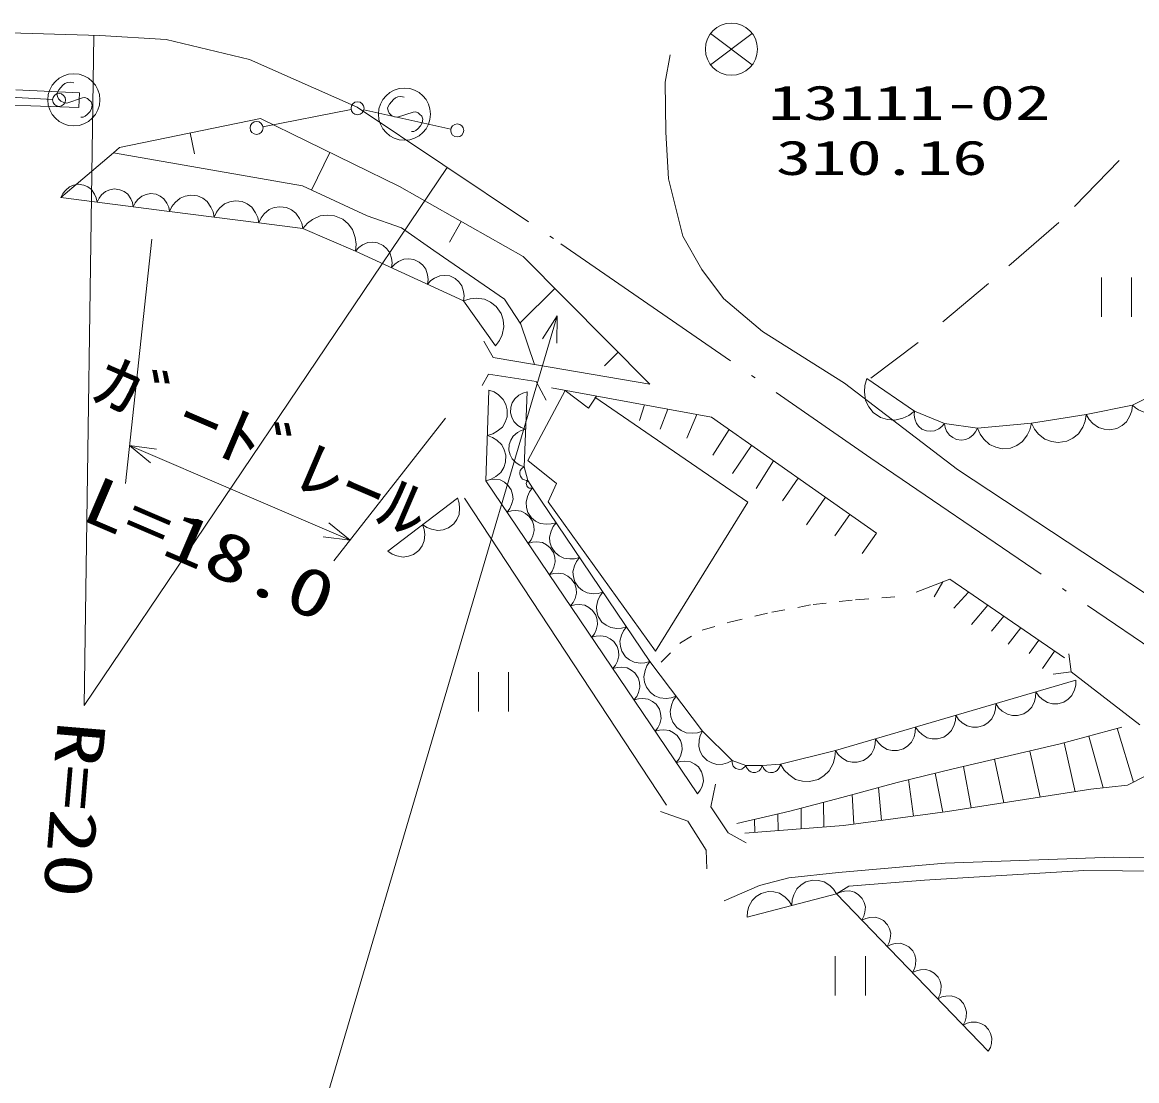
# Model space of a CAD drawing. Units: millimetres on the paper, with parts at other scales. Extents: x 40 to 680, y 20 to 380.
# Drawn here: x 219.58 to 262.13, y 246.18 to 286.57 of the extents above; entities that cross this region are included whole.
import ezdxf
from ezdxf.enums import TextEntityAlignment as Align

# ---------------------------------------------------------------- set-up
doc = ezdxf.new("R2010")
doc.units = ezdxf.units.MM
doc.linetypes.add('USER1', pattern=[10, 7.868852, -0.983607, 0.163934, -0.983607])
doc.linetypes.add('USER3', pattern=[1, 0.5, -0.5])
doc.layers.add('S-SUV', color=7, linetype='Continuous', lineweight=13)
doc.layers.add('S-SUV-ROAD', color=7, linetype='Continuous', lineweight=13)
doc.styles.add('ＭＳ ゴシック', font='')
doc.styles.get('ＭＳ ゴシック').set_extended_font_data('MS Gothic')

# ---------------------------------------------------------------- blocks, each defined once
blk = doc.blocks.new('BUHIN46')
at = {"color": 7, "linetype": 'Continuous', "lineweight": 13}
blk.add_lwpolyline([(0.692, -0.088), (0.66, 0.078), (0.594, 0.223), (0.479, 0.392), (0.337, 0.495), (0.181, 0.567), (-0.033, 0.595), (-0.202, 0.563), (-0.365, 0.5), (-0.519, 0.365), (-0.616, 0.24), (-0.692, 0.088)], dxfattribs=at)
blk = doc.blocks.new('BUHIN47')
at = {"color": 7, "linetype": 'Continuous', "lineweight": 13}
blk.add_lwpolyline([(0.852, -0.108), (0.813, 0.096), (0.731, 0.275), (0.589, 0.483), (0.415, 0.609), (0.223, 0.699), (-0.041, 0.732), (-0.25, 0.694), (-0.45, 0.615), (-0.64, 0.449), (-0.759, 0.295), (-0.852, 0.108)], dxfattribs=at)
blk = doc.blocks.new('BUHIN50')
at = {"color": 7, "linetype": 'Continuous', "lineweight": 13}
blk.add_lwpolyline([(0.688, -0.316), (0.709, -0.134), (0.688, 0.038), (0.623, 0.251), (0.51, 0.403), (0.372, 0.529), (0.159, 0.627), (-0.027, 0.649), (-0.216, 0.636), (-0.419, 0.547), (-0.56, 0.449), (-0.688, 0.316)], dxfattribs=at)
blk = doc.blocks.new('BUHIN52')
at = {"color": 7, "linetype": 'Continuous', "lineweight": 13}
blk.add_lwpolyline([(-0.029, -0.865), (0.172, -0.807), (0.345, -0.709), (0.541, -0.547), (0.651, -0.36), (0.722, -0.158), (0.731, 0.11), (0.673, 0.315), (0.576, 0.509), (0.391, 0.684), (0.226, 0.79), (0.029, 0.865)], dxfattribs=at)
blk = doc.blocks.new('BUHIN53')
at = {"color": 7, "linetype": 'Continuous', "lineweight": 13}
blk.add_lwpolyline([(0.404, -0.598), (0.511, -0.46), (0.579, -0.31), (0.632, -0.104), (0.615, 0.076), (0.565, 0.247), (0.439, 0.432), (0.3, 0.542), (0.139, 0.625), (-0.071, 0.653), (-0.234, 0.643), (-0.404, 0.598)], dxfattribs=at)
blk = doc.blocks.new('BUHIN54')
at = {"color": 7, "linetype": 'Continuous', "lineweight": 13}
blk.add_lwpolyline([(-0.765, -0.223), (-0.657, -0.382), (-0.521, -0.505), (-0.323, -0.63), (-0.128, -0.673), (0.069, -0.678), (0.306, -0.608), (0.469, -0.499), (0.611, -0.358), (0.711, -0.146), (0.755, 0.029), (0.765, 0.223)], dxfattribs=at)
blk = doc.blocks.new('BUHIN60')
at = {"color": 7, "linetype": 'Continuous', "lineweight": 13}
blk.add_lwpolyline([(-0.502, 0.663), (-0.617, 0.498), (-0.686, 0.321), (-0.734, 0.081), (-0.703, -0.125), (-0.635, -0.319), (-0.48, -0.524), (-0.312, -0.643), (-0.122, -0.728), (0.122, -0.747), (0.309, -0.726), (0.502, -0.663)], dxfattribs=at)
blk = doc.blocks.new('BUHIN61')
at = {"color": 7, "linetype": 'Continuous', "lineweight": 13}
blk.add_lwpolyline([(-0.448, 0.662), (-0.566, 0.51), (-0.642, 0.343), (-0.7, 0.115), (-0.681, -0.084), (-0.626, -0.273), (-0.487, -0.479), (-0.332, -0.601), (-0.154, -0.693), (0.079, -0.723), (0.26, -0.712), (0.448, -0.662)], dxfattribs=at)
blk = doc.blocks.new('BUHIN64')
at = {"color": 7, "linetype": 'Continuous', "lineweight": 13}
blk.add_lwpolyline([(0.029, 0.714), (-0.137, 0.667), (-0.28, 0.587), (-0.443, 0.454), (-0.535, 0.301), (-0.595, 0.135), (-0.604, -0.086), (-0.558, -0.256), (-0.478, -0.417), (-0.327, -0.562), (-0.191, -0.65), (-0.029, -0.714)], dxfattribs=at)
blk = doc.blocks.new('BUHIN65')
at = {"color": 7, "linetype": 'Continuous', "lineweight": 13}
blk.add_lwpolyline([(0.855, 0.22), (0.74, 0.4), (0.595, 0.541), (0.379, 0.686), (0.165, 0.74), (-0.053, 0.752), (-0.318, 0.684), (-0.502, 0.568), (-0.664, 0.417), (-0.782, 0.186), (-0.837, -0.006), (-0.855, -0.22)], dxfattribs=at)
blk = doc.blocks.new('BUHIN66')
at = {"color": 7, "linetype": 'Continuous', "lineweight": 13}
blk.add_lwpolyline([(0.483, -0.5), (0.562, -0.352), (0.601, -0.198), (0.617, 0.006), (0.571, 0.174), (0.495, 0.328), (0.345, 0.483), (0.195, 0.564), (0.028, 0.617), (-0.176, 0.608), (-0.329, 0.571), (-0.483, 0.5)], dxfattribs=at)
blk = doc.blocks.new('BUHIN309')
at = {"color": 7, "linetype": 'Continuous', "lineweight": 13}
blk.add_lwpolyline([(-0.666, -0.506), (-0.499, -0.621), (-0.321, -0.69), (-0.08, -0.738), (0.127, -0.706), (0.321, -0.638), (0.528, -0.481), (0.646, -0.312), (0.732, -0.121), (0.751, 0.124), (0.729, 0.312), (0.666, 0.506)], dxfattribs=at)
blk = doc.blocks.new('BUHIN325')
at = {"color": 7, "linetype": 'Continuous', "lineweight": 13}
for p, q in [((-0.578, 0.75), (-0.578, -0.75)), ((0.574, -0.75), (0.574, 0.75))]:
    blk.add_line(p, q, dxfattribs=at)
blk = doc.blocks.new('BUHIN372')
at = {"color": 7, "linetype": 'Continuous', "lineweight": 13}
blk.add_circle((0, 0), 249, dxfattribs=at)
blk = doc.blocks.new('BUHIN384')
at = {"color": 7, "linetype": 'Continuous', "lineweight": 13}
blk.add_lwpolyline([(310, 645), (255, 705), (180, 740), (75, 760), (-80, 760), (-210, 725), (-320, 650), (-385, 540), (-390, 425), (-385, 350), (-345, 250), (-275, 195), (270, -120), (330, -210), (370, -335), (360, -455), (325, -550), (255, -640), (100, -685), (-130, -685), (-230, -670), (-325, -625), (-405, -550), (-475, -435)], dxfattribs=at)
blk.add_circle((0, 0), 995, dxfattribs=at)

msp = doc.modelspace()

# ---------------------------------------------------------------- linework, layer by layer
at = {"layer": 'S-SUV', "linetype": 'USER1'}
for p, q in [((205.335, 286.575), (222.533, 286.068)), ((222.533, 286.068), (225.066, 285.916)), ((225.066, 285.916), (228.258, 285.156)), ((228.258, 285.156), (232.362, 283.332)), ((232.362, 283.332), (240.141, 278.126)), ((240.141, 278.126), (251.982, 269.942)), ((251.982, 269.942), (265.839, 260.509))]:
    msp.add_line(p, q, dxfattribs=at)
at = {"layer": 'S-SUV'}
for p, q in [((222.314, 286.074), (221.94, 260.495)), ((247.449, 286.151), (245.859, 284.956)), ((245.859, 286.151), (247.449, 284.956)), ((244.31, 285.332), (244.123, 284.296)), ((244.123, 284.296), (244.145, 282.378)), ((218.148, 283.769), (220.731, 283.625)), ((228.768, 282.59), (232.133, 283.245)), ((232.622, 283.239), (235.942, 282.502)), ((223.292, 281.791), (228.678, 282.908)), ((228.678, 282.908), (233.977, 280.302)), ((225.985, 282.35), (226.149, 281.56)), ((244.145, 282.378), (244.258, 280.596)), ((223.292, 281.791), (223.063, 281.591)), ((223.063, 281.591), (221.05, 279.884)), ((230.282, 280.33), (223.063, 281.591)), ((231.327, 281.605), (230.622, 280.172)), ((259.754, 279.547), (261.457, 281.3)), ((235.804, 281.028), (221.94, 260.495)), ((244.258, 280.596), (244.8, 278.407)), ((232.745, 279.184), (230.282, 280.33)), ((233.977, 280.302), (238.704, 277.637)), ((221.05, 279.884), (225.2, 279.356)), ((225.2, 279.356), (228.606, 278.924)), ((234.063, 278.726), (232.745, 279.184)), ((228.606, 278.924), (230.285, 278.708)), ((235.295, 277.867), (234.063, 278.726)), ((236.341, 278.97), (235.896, 278.181)), ((257.246, 277.278), (259.156, 278.931)), ((224.521, 278.298), (223.513, 268.97)), ((230.285, 278.708), (232.3, 277.845)), ((244.8, 278.407), (245.522, 277.144)), ((232.3, 277.845), (236.426, 275.95)), ((237.988, 276.005), (235.295, 277.867)), ((238.704, 277.637), (243.545, 272.768)), ((245.522, 277.144), (246.356, 276.039)), ((254.732, 275.146), (256.471, 276.607)), ((239.914, 276.42), (238.589, 275.103)), ((236.426, 275.95), (237.649, 274.223)), ((238.618, 275.059), (237.988, 276.005)), ((246.356, 276.039), (247.845, 274.775)), ((240.004, 275.371), (229.861, 241.017)), ((239.134, 273.512), (238.618, 275.059)), ((247.845, 274.775), (250.975, 272.802)), ((237.556, 273.783), (237.196, 274.409)), ((251.982, 272.998), (253.786, 274.351)), ((239.134, 273.512), (237.556, 273.783)), ((242.335, 273.985), (241.812, 273.465)), ((243.545, 272.768), (239.134, 273.512)), ((237.143, 272.718), (237.383, 273.144)), ((237.383, 273.144), (239.193, 272.864)), ((239.193, 272.864), (239.579, 272.159)), ((250.975, 272.802), (255.284, 269.508)), ((253.644, 271.728), (251.826, 272.974)), ((237.395, 272.54), (237.28, 269.079)), ((238.735, 269.612), (238.852, 272.468)), ((238.879, 269.845), (240.304, 272.527)), ((239.785, 272.621), (245.896, 271.503)), ((240.304, 272.527), (241.198, 271.846)), ((263.131, 272.55), (261.967, 271.968)), ((241.198, 271.846), (241.499, 272.308)), ((241.44, 272.266), (247.286, 268.263)), ((243.34, 271.971), (243.143, 271.377)), ((261.967, 271.968), (260.205, 271.602)), ((244.233, 271.807), (243.931, 271.046)), ((245.333, 271.606), (244.947, 270.703)), ((245.896, 271.503), (252.188, 267.083)), ((254.787, 271.26), (253.644, 271.728)), ((260.205, 271.602), (258.111, 271.27)), ((231.477, 266.02), (235.743, 271.468)), ((256.05, 271.087), (254.787, 271.26)), ((258.111, 271.27), (256.05, 271.087)), ((246.566, 271.032), (245.939, 270.055)), ((232.094, 266.807), (223.669, 270.418)), ((247.426, 270.429), (246.701, 269.356)), ((239.975, 268.971), (238.879, 269.845)), ((248.266, 269.838), (247.604, 268.784)), ((238.878, 269.086), (238.735, 269.612)), ((255.284, 269.508), (264.314, 263.546)), ((237.28, 269.079), (245.357, 257.124)), ((239.064, 268.802), (238.878, 269.086)), ((239.657, 268.272), (239.975, 268.971)), ((249.209, 269.176), (248.608, 268.314)), ((243.542, 262.178), (239.064, 268.802)), ((236.193, 268.418), (233.53, 266.396)), ((236.462, 268.418), (244.18, 256.689)), ((243.756, 262.569), (239.657, 268.272)), ((247.286, 268.263), (243.756, 262.569)), ((250.241, 268.451), (249.523, 267.399)), ((251.182, 267.79), (250.603, 266.979)), ((252.188, 267.083), (251.642, 266.303)), ((253.713, 264.831), (254.994, 265.317)), ((254.721, 265.214), (254.393, 264.646)), ((254.994, 265.317), (259.376, 262.313)), ((255.712, 264.825), (255.153, 264.213)), ((256.439, 264.326), (255.824, 263.586)), ((257.054, 263.905), (256.584, 263.338)), ((257.702, 263.461), (257.22, 262.844)), ((258.388, 262.991), (258.024, 262.481)), ((258.994, 262.575), (258.537, 261.916)), ((245.549, 259.524), (243.542, 262.178)), ((259.632, 261.779), (262.255, 259.76)), ((259.811, 261.463), (250.626, 258.786)), ((259.212, 259.032), (261.559, 259.677)), ((261.38, 259.628), (262.005, 257.577)), ((246.68, 258.394), (245.549, 259.524)), ((260.296, 259.33), (260.849, 257.355)), ((250.626, 258.786), (248.526, 258.255)), ((255.121, 258.078), (259.212, 259.032)), ((258.045, 258.76), (258.438, 257.001)), ((259.365, 259.074), (259.775, 257.208)), ((247.211, 258.209), (246.68, 258.394)), ((256.702, 258.447), (257.053, 256.787)), ((247.834, 258.209), (247.211, 258.209)), ((248.526, 258.255), (247.834, 258.209)), ((252.98, 257.565), (255.121, 258.078)), ((254.439, 257.915), (254.724, 256.43)), ((255.511, 258.169), (255.806, 256.594)), ((246.043, 257.492), (245.867, 256.626)), ((250.868, 256.993), (252.98, 257.565)), ((253.415, 257.669), (253.608, 256.278)), ((261.782, 257.463), (260.376, 257.301)), ((262.448, 257.805), (261.782, 257.463)), ((251.268, 257.101), (251.334, 255.968)), ((252.276, 257.374), (252.389, 256.112)), ((260.376, 257.301), (254.899, 256.454)), ((245.867, 256.626), (246.527, 255.644)), ((248.888, 256.465), (250.868, 256.993)), ((250.166, 256.806), (250.183, 255.856)), ((243.945, 256.45), (244.987, 256.084)), ((246.864, 255.996), (248.888, 256.465)), ((248.433, 256.359), (248.434, 255.722)), ((249.322, 256.581), (249.316, 255.79)), ((254.899, 256.454), (250.935, 255.913)), ((244.987, 256.084), (245.691, 254.984)), ((250.935, 255.913), (247.169, 255.625)), ((247.538, 256.152), (247.552, 255.655)), ((246.527, 255.644), (247.216, 255.262)), ((245.691, 254.984), (245.72, 254.265)), ((250.742, 254.126), (254.819, 254.486)), ((254.819, 254.486), (261.238, 254.712)), ((261.238, 254.712), (269.418, 254.52)), ((248.85, 253.923), (250.742, 254.126)), ((254.032, 253.838), (260.107, 254.203)), ((260.107, 254.203), (269.508, 254.117)), ((246.373, 253.045), (247.724, 253.631)), ((247.724, 253.631), (248.85, 253.923)), ((251.135, 253.602), (254.032, 253.838)), ((247.251, 252.425), (250.671, 253.307)), ((250.671, 253.307), (251.135, 253.602)), ((250.671, 253.307), (256.464, 247.302))]:
    msp.add_line(p, q, dxfattribs=at)
at = {"layer": 'S-SUV', "linetype": 'USER3'}
for p, q in [((251.397, 264.531), (253.213, 264.677)), ((248.204, 264.062), (249.771, 264.355)), ((249.771, 264.355), (251.397, 264.531)), ((246.578, 263.681), (248.204, 264.062)), ((245.538, 263.374), (246.578, 263.681)), ((244.704, 262.89), (245.538, 263.374)), ((243.971, 262.158), (244.704, 262.89))]:
    msp.add_line(p, q, dxfattribs=at)
at = {"layer": 'S-SUV'}
for points in [[(230.285, 278.708), (230.247, 278.91), (230.167, 279.086), (230.027, 279.292), (229.855, 279.416), (229.666, 279.505), (229.406, 279.538), (229.201, 279.501), (229.003, 279.424), (228.815, 279.26), (228.698, 279.109), (228.606, 278.924)], [(232.3, 277.845), (232.324, 278.109), (232.287, 278.357), (232.186, 278.663), (232.016, 278.879), (231.811, 279.056), (231.499, 279.19), (231.23, 279.216), (230.957, 279.19), (230.665, 279.052), (230.465, 278.906), (230.285, 278.708)], [(237.649, 274.223), (237.802, 274.428), (237.897, 274.651), (237.968, 274.954), (237.937, 275.217), (237.858, 275.466), (237.668, 275.734), (237.46, 275.891), (237.222, 276.007), (236.912, 276.041), (236.674, 276.021), (236.426, 275.95)], [(239.445, 274.494), (240.004, 275.371), (239.994, 274.332)], [(251.826, 272.974), (251.751, 272.718), (251.738, 272.466), (251.779, 272.145), (251.904, 271.899), (252.071, 271.684), (252.352, 271.491), (252.613, 271.412), (252.888, 271.384), (253.202, 271.463), (253.428, 271.568), (253.644, 271.728)], [(261.967, 271.968), (262.078, 271.856), (262.204, 271.778), (262.382, 271.706), (262.545, 271.701), (262.703, 271.725), (262.884, 271.815), (262.998, 271.927), (263.092, 272.061), (263.141, 272.246), (263.151, 272.393), (263.131, 272.55)], [(260.205, 271.602), (260.314, 271.414), (260.455, 271.264), (260.667, 271.106), (260.883, 271.04), (261.103, 271.017), (261.377, 271.074), (261.57, 271.183), (261.742, 271.329), (261.873, 271.558), (261.939, 271.751), (261.967, 271.968)], [(253.644, 271.728), (253.633, 271.579), (253.656, 271.439), (253.716, 271.268), (253.814, 271.148), (253.931, 271.05), (254.108, 270.978), (254.259, 270.966), (254.413, 270.983), (254.576, 271.063), (254.687, 271.147), (254.787, 271.26)], [(258.111, 271.27), (258.228, 271.042), (258.386, 270.857), (258.627, 270.659), (258.877, 270.57), (259.136, 270.531), (259.46, 270.582), (259.694, 270.7), (259.904, 270.862), (260.072, 271.125), (260.16, 271.348), (260.205, 271.602)], [(254.787, 271.26), (254.814, 271.108), (254.873, 270.975), (254.977, 270.819), (255.106, 270.724), (255.248, 270.656), (255.444, 270.63), (255.599, 270.657), (255.748, 270.713), (255.89, 270.836), (255.98, 270.949), (256.05, 271.087)], [(256.05, 271.087), (256.148, 270.857), (256.29, 270.667), (256.511, 270.458), (256.749, 270.355), (256.998, 270.299), (257.317, 270.327), (257.552, 270.426), (257.768, 270.57), (257.949, 270.814), (258.05, 271.026), (258.111, 271.27)], [(224.475, 269.76), (223.669, 270.418), (224.7, 270.286)], [(238.735, 269.612), (238.68, 269.576), (238.637, 269.53), (238.593, 269.463), (238.578, 269.397), (238.575, 269.33), (238.597, 269.248), (238.633, 269.192), (238.681, 269.143), (238.752, 269.107), (238.812, 269.091), (238.878, 269.086)], [(238.878, 269.086), (238.852, 269.054), (238.836, 269.019), (238.823, 268.971), (238.826, 268.928), (238.837, 268.888), (238.866, 268.843), (238.899, 268.817), (238.936, 268.797), (238.986, 268.79), (239.024, 268.792), (239.064, 268.802)], [(231.288, 267.465), (232.094, 266.807), (231.062, 266.939)], [(258.938, 261.689), (259.632, 261.779), (259.542, 262.473)], [(245.549, 259.524), (245.462, 259.352), (245.419, 259.174), (245.405, 258.939), (245.462, 258.747), (245.552, 258.572), (245.727, 258.396), (245.903, 258.306), (246.095, 258.249), (246.329, 258.264), (246.505, 258.309), (246.68, 258.394)], [(248.526, 258.255), (248.666, 258.034), (248.844, 257.861), (249.107, 257.681), (249.37, 257.614), (249.636, 257.597), (249.962, 257.68), (250.189, 257.821), (250.388, 258.005), (250.534, 258.288), (250.603, 258.523), (250.626, 258.786)], [(246.68, 258.394), (246.679, 258.326), (246.693, 258.263), (246.724, 258.186), (246.771, 258.134), (246.827, 258.093), (246.909, 258.064), (246.978, 258.062), (247.048, 258.074), (247.12, 258.114), (247.168, 258.155), (247.211, 258.209)], [(247.211, 258.209), (247.234, 258.137), (247.272, 258.077), (247.332, 258.008), (247.401, 257.971), (247.474, 257.947), (247.571, 257.947), (247.644, 257.971), (247.712, 258.008), (247.773, 258.077), (247.809, 258.137), (247.834, 258.209)], [(247.834, 258.209), (247.865, 258.131), (247.911, 258.066), (247.984, 257.995), (248.063, 257.958), (248.146, 257.938), (248.253, 257.945), (248.333, 257.976), (248.406, 258.023), (248.469, 258.104), (248.504, 258.174), (248.526, 258.255)]]:
    msp.add_lwpolyline(points, dxfattribs=at)
for centre, radius in [((246.654, 285.551), 0.995), ((232.378, 283.293), 0.249), ((228.523, 282.542), 0.249), ((236.186, 282.448), 0.249)]:
    msp.add_circle(centre, radius, dxfattribs=at)
at = {"layer": 'S-SUV-ROAD'}
for p, q in [((219.332, 284.002), (221.766, 283.887)), ((221.737, 283.321), (221.766, 283.887)), ((218.803, 283.421), (221.737, 283.321))]:
    msp.add_line(p, q, dxfattribs=at)

# ---------------------------------------------------------------- block references
at = {"layer": 'S-SUV', "xscale": 0.001, "yscale": 0.001, "rotation": 228}
for name, p in [('BUHIN384', (221.545, 283.615)), ('BUHIN384', (234.17, 283.069)), ('BUHIN372', (220.981, 283.611))]:
    msp.add_blockref(name, p, dxfattribs=at)
at = {"layer": 'S-SUV'}
for name, p in [('BUHIN46', (221.741, 279.796)), ('BUHIN46', (223.125, 279.62)), ('BUHIN46', (224.508, 279.444)), ('BUHIN47', (226.051, 279.248)), ('BUHIN47', (227.754, 279.032)), ('BUHIN50', (232.988, 277.529)), ('BUHIN50', (234.363, 276.897)), ('BUHIN50', (235.738, 276.266)), ('BUHIN325', (261.359, 276.079)), ('BUHIN52', (237.367, 271.675)), ('BUHIN64', (238.823, 271.754)), ('BUHIN52', (237.309, 269.944)), ('BUHIN64', (238.764, 270.326)), ('BUHIN53', (237.684, 268.481)), ('BUHIN61', (239.512, 268.139)), ('BUHIN309', (235.527, 267.913)), ('BUHIN53', (238.492, 267.285)), ('BUHIN309', (234.196, 266.901)), ('BUHIN61', (240.408, 266.815)), ('BUHIN53', (239.299, 266.09)), ('BUHIN61', (241.303, 265.49)), ('BUHIN53', (240.107, 264.895)), ('BUHIN61', (242.198, 264.165)), ('BUHIN53', (240.915, 263.699)), ('BUHIN61', (243.094, 262.841)), ('BUHIN53', (241.722, 262.504)), ('BUHIN60', (244.043, 261.515)), ('BUHIN325', (237.572, 261.02)), ('BUHIN53', (242.53, 261.308)), ('BUHIN54', (259.046, 261.24)), ('BUHIN60', (245.047, 260.188)), ('BUHIN54', (257.515, 260.794)), ('BUHIN53', (243.338, 260.113)), ('BUHIN54', (255.984, 260.348)), ('BUHIN54', (254.453, 259.901)), ('BUHIN53', (244.146, 258.918)), ('BUHIN54', (252.922, 259.455)), ('BUHIN54', (251.392, 259.009)), ('BUHIN53', (244.953, 257.722)), ('BUHIN65', (249.816, 253.086)), ('BUHIN65', (248.106, 252.646)), ('BUHIN66', (251.153, 252.806)), ('BUHIN66', (252.119, 251.805)), ('BUHIN66', (253.084, 250.805)), ('BUHIN325', (251.197, 250.183)), ('BUHIN66', (254.05, 249.804)), ('BUHIN66', (255.015, 248.803)), ('BUHIN66', (255.981, 247.802))]:
    msp.add_blockref(name, p, dxfattribs=at)

# ---------------------------------------------------------------- texts
at = {"layer": 'S-SUV', "style": 'ＭＳ ゴシック', "width": 1.5}
for s, p in [('13111-02', (248.054, 282.451)), ('310.16', (248.354, 280.351))]:
    msp.add_text(s, height=1.32, dxfattribs=at).set_placement(p, align=Align.BOTTOM_LEFT)
at = {"layer": 'S-SUV', "style": 'ＭＳ ゴシック', "width": 1.35}
for s, rotation, p in [('ｶﾞｰﾄﾞﾚｰﾙ', 336.8, (221.938, 271.704)), ('L=18.0', 336.8, (221.513, 267.125)), ('R=20', 265.2, (220.393, 260))]:
    msp.add_text(s, height=1.833, rotation=rotation, dxfattribs=at).set_placement(p, align=Align.BOTTOM_LEFT)

doc.saveas('drawing.dxf')
